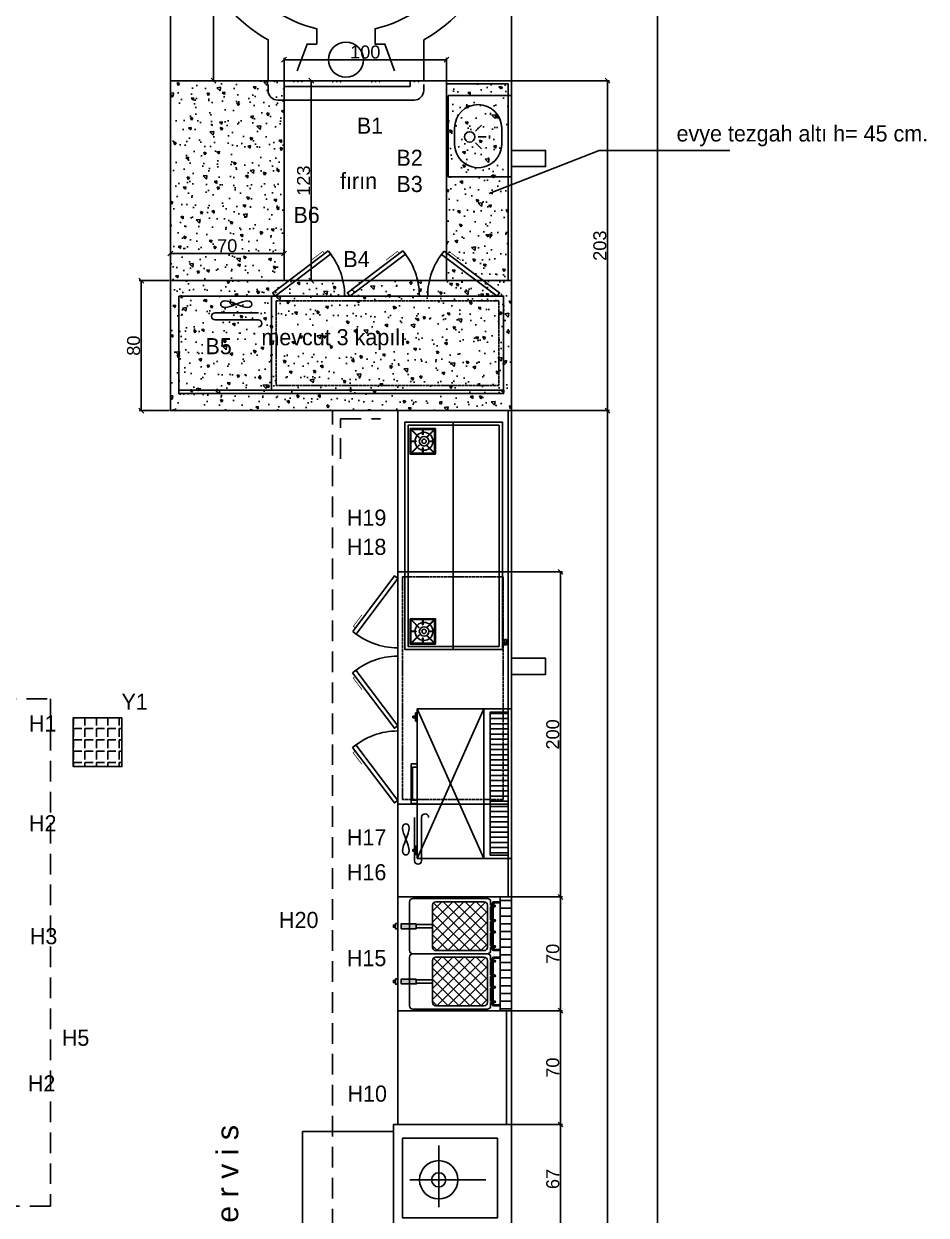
# Model space of a CAD drawing. Header units: millimetres. Extents: x -1066 to 22000, y -1118 to 1876.
# Drawn here: x 1348 to 1903, y 52 to 785 of the extents above; entities that cross this region are included whole.
import ezdxf

# ---------------------------------------------------------------- set-up
doc = ezdxf.new("R2010")
doc.units = ezdxf.units.MM
doc.linetypes.add('DASHED', pattern=[0.75, 0.5, -0.25])
doc.linetypes.add('HIDDENX2', pattern=[19.05, 12.7, -6.35])
for name, color, linetype in [('002 Çizgi', 7, 'Continuous'), ('A EKİPMAN', 142, 'Continuous'), ('DUVAR', 1, 'Continuous'), ('MUTFAKEKİPMAN', 1, 'Continuous'), ('S2000-002 Çizgi', 7, 'Continuous')]:
    doc.layers.add(name, color=color, linetype=linetype)
doc.styles.get("Standard").update_dxf_attribs({"font": 'arial.ttf'})
doc.styles.add('TAKSİM', font='GOTHIC.TTF', dxfattribs={"height": 20})
doc.dimstyles.new('OLCU50', dxfattribs={"dimtxt": 8, "dimasz": 3, "dimexe": 1.25, "dimexo": 0.625, "dimtad": 1, "dimdec": 0, "dimtxsty": 'Standard', "dimblk": 'OBLIQUE', "dimcen": 2.5, "dimclrd": 256, "dimclre": 251, "dimclrt": 25, "dimadec": 0, "dimazin": 0, "dimtfac": 1, "dimtdec": 0, "dimtmove": 0, "dimatfit": 3, "dimldrblk": 'OBLIQUE', "dimfxl": 1, "dimarcsym": 0})

# ---------------------------------------------------------------- blocks, each defined once
blk = doc.blocks.new('A$C51C917CD')
at = {"layer": '002 Çizgi', "color": 7}
blk.add_line((0, 2), (200, 2), dxfattribs=at)
for points in [[(91.96, 87.82), (57.85, 62.05), (59.4, 60), (93.51, 85.77)], [(137.94, 87.82), (103.83, 62.05), (105.38, 60), (139.49, 85.77)], [(163.31, 87.67), (197.54, 62.05), (196, 60), (161.77, 85.61)], [(0, 60), (0, 0), (200, 0), (200, 60)], [(28.44, 56.97), (29.9, 56.8), (31.6, 56.35), (33.46, 55.71), (35.41, 54.97), (37.36, 54.24), (39.22, 53.6), (40.93, 53.14), (42.38, 52.97), (43.53, 53.14), (44.34, 53.6), (44.83, 54.24), (45, 54.97), (44.83, 55.71), (44.34, 56.35), (43.53, 56.8), (42.38, 56.97), (40.93, 56.8), (39.22, 56.35), (37.36, 55.71), (35.41, 54.97), (33.46, 54.24), (31.6, 53.6), (29.9, 53.14), (28.44, 52.97), (27.3, 53.14), (26.48, 53.6), (25.99, 54.24), (25.83, 54.97), (25.99, 55.71), (26.48, 56.35), (27.3, 56.8)]]:
    blk.add_lwpolyline(points, close=True, dxfattribs=at)
at = {"layer": '002 Çizgi', "color": 7, "const_width": 0.427}
for points in [[(89.72, 86.12), (88.72, 87.44), (83.09, 83.18), (81.64, 82.09)], [(135.7, 86.12), (134.7, 87.44), (129.07, 83.18), (127.62, 82.09)], [(165.56, 85.98), (166.55, 87.3), (172.21, 83.07), (173.65, 81.99)]]:
    blk.add_lwpolyline(points, dxfattribs=at)
at = {"layer": '002 Çizgi', "color": 7}
blk.add_lwpolyline([(57, 2), (57, 60)], dxfattribs=at)
at = {"layer": '002 Çizgi', "color": 7, "linetype": 'DASHED'}
blk.add_lwpolyline([(60, 5), (197, 5), (197, 57), (60, 57)], close=True, dxfattribs=at)
at = {"layer": '002 Çizgi', "color": 7}
for points in [[(49, 49.66), (22.33, 49.66, 1), (22.33, 45.32)], [(22.33, 45.32), (49, 45.32, -1), (49, 40.97)]]:
    blk.add_lwpolyline(points, format="xyb", dxfattribs=at)
for centre, start, end in [((59.4, 60), 0, 40.50921), ((105.38, 60), 0, 40.50921), ((196, 60), 139.75503, 180)]:
    blk.add_arc(centre, 42.75, start, end, dxfattribs=at)
blk = doc.blocks.new('A$C1C590823')
at = {"layer": 'DUVAR'}
for p, q in [((0, 39), (50, 39)), ((0, 37), (50, 37)), ((20.08, 33), (29.92, 33)), ((25.53, 18.48), (25.53, 23.48)), ((21.86, 16.96), (18.33, 20.5)), ((29.2, 16.96), (32.74, 20.5)), ((20.08, 4), (29.92, 4)), ((0, 0), (50, 0))]:
    blk.add_line(p, q, dxfattribs=at)
blk.add_lwpolyline([(0, 0), (50, 0), (50, 39), (0, 39)], close=True, dxfattribs=at)
blk.add_circle((25.53, 13.29), 3.19, dxfattribs=at)
for centre, start, end in [((20.08, 18.5), 90, 270), ((29.92, 18.5), 270, 90)]:
    blk.add_arc(centre, 14.5, start, end, dxfattribs=at)
blk = doc.blocks.new('A$C604B7618')
at = {"layer": 'A EKİPMAN'}
blk.add_lwpolyline([(0, 30.6), (30.6, 30.6), (30.6, 0), (0, 0), (0, 30.6)], dxfattribs=at)
blk.add_lwpolyline([(15.5, 29.5), (15.5, 23.4, -0.414214), (15.3, 23.2), (15.2, 23.2, -0.414214), (15, 23.4), (15, 29.5), (2.7, 29.5, 0.668179), (2.3, 28.6), (10.8, 20.1, -0.810443), (10.4, 19.8), (1.6, 28.6, 0.668179), (1, 28.4), (1, 15.5), (7.1, 15.5, -0.414214), (7.3, 15.3), (7.3, 15.2, -0.414214), (7.1, 15), (1, 15), (1, 2.7, 0.668179), (1.9, 2.3), (10.4, 10.8, -0.810443), (10.8, 10.4), (2, 1.6, 0.668179), (2.2, 1), (15, 1), (15, 7.1, -0.414214), (15.2, 7.3), (15.3, 7.3, -0.414214), (15.5, 7.1), (15.5, 1), (27.9, 1, 0.668179), (28.3, 1.9), (19.8, 10.4, -0.810443), (20.2, 10.8), (29, 2, 0.668179), (29.5, 2.2), (29.5, 15), (23.4, 15, -0.414214), (23.2, 15.2), (23.2, 15.3, -0.414214), (23.4, 15.5), (29.5, 15.5), (29.5, 28.4, 0.668179), (29, 28.6), (20.2, 19.8, -0.810443), (19.8, 20.1), (28.3, 28.6, 0.668179), (27.9, 29.5)], format="xyb", close=True, dxfattribs=at)
for radius in [10.8, 5.66, 2.6]:
    blk.add_circle((15.3, 13.8), radius, dxfattribs=at)
blk = doc.blocks.new('A$C395C44EF')
at = {"layer": 'S2000-002 Çizgi', "xscale": -1, "rotation": 180}
blk.add_blockref('A$C604B7618', (0, 30.6), dxfattribs=at)
blk = doc.blocks.new('A$C288C6160')
at = {"layer": 'DUVAR'}
blk.add_line((29.63, 0), (29.63, 140), dxfattribs=at)
blk.add_lwpolyline([(60, 0), (60, 140), (0, 140), (0, 0), (60, 0)], dxfattribs=at)
for points in [[(58, 2), (58, 138), (2, 138), (2, 2)], [(60, 2.91), (62.46, 2.91), (62.46, 4.22), (60, 4.22)], [(62.46, 2.91), (61.42, 2.91), (61.42, 6.13), (62.46, 6.13)]]:
    blk.add_lwpolyline(points, close=True, dxfattribs=at)
at = {"layer": 'DUVAR', "xscale": 0.5120000000000001, "yscale": 0.5120000000000001, "zscale": 0.5120000000000001, "rotation": 270}
for p in [(3.17, 135.98), (3.17, 19.01)]:
    blk.add_blockref('A$C395C44EF', p, dxfattribs=at)
blk = doc.blocks.new('A$C0D9B62C4')
at = {"layer": 'DUVAR'}
h = blk.add_hatch(dxfattribs=at)
h.set_pattern_fill('ANSI31', color=256, angle=-45, style=0)
h.set_pattern_definition([(360, (-8355.0508, 2869.067), (1e-15, 3.175), [])])
h.paths.add_polyline_path([(48.81, 2), (59.81, 2), (59.81, 90), (48.81, 90)])
for p, q in [((44.81, 92), (3.81, 0)), ((44.81, 0), (3.81, 92))]:
    blk.add_line(p, q, dxfattribs=at)
for points in [[(2.81, 84.53), (2.81, 89.53), (3.81, 89.53), (3.81, 84.53)], [(61.81, 92), (61.81, 0), (3.81, 0), (3.81, 92)], [(44.81, 92), (44.81, 0), (3.81, 0), (3.81, 92)], [(59.81, 90), (59.81, 2), (48.81, 2), (48.81, 90)], [(1.14, 86.53), (1.14, 87.53), (2.81, 87.53), (2.81, 86.53)], [(0, 58.25), (0, 33.75), (3.81, 33.75), (3.81, 58.25)], [(1, 56.25), (1, 35.75), (3.81, 35.75), (3.81, 56.25)], [(2.81, 7.47), (2.81, 2.47), (3.81, 2.47), (3.81, 7.47)], [(1.14, 5.47), (1.14, 4.47), (2.81, 4.47), (2.81, 5.47)]]:
    blk.add_lwpolyline(points, close=True, dxfattribs=at)
for points in [[(2.81, 87.03), (1.14, 87.03)], [(2.81, 4.97), (1.14, 4.97)]]:
    blk.add_lwpolyline(points, dxfattribs=at)
blk = doc.blocks.new('_Oblique')
at = {"color": 0, "linetype": 'ByBlock', "lineweight": -2}
blk.add_line((-0.5, -0.5), (0.5, 0.5), dxfattribs=at)
blk = doc.blocks.new('*D45')
at = {"layer": 'Defpoints', "color": 0, "transparency": 16777216}
for p in [(1607.88, 763.01), (1507.88, 750.12), (1607.88, 750.12)]:
    blk.add_point(p, dxfattribs=at)
at = {"layer": 'DUVAR', "color": 251, "lineweight": -2, "transparency": 16777216}
for p, q in [((1507.88, 750.75), (1507.88, 764.26)), ((1607.88, 750.75), (1607.88, 764.26))]:
    blk.add_line(p, q, dxfattribs=at)
at = {"layer": 'DUVAR', "lineweight": -2, "transparency": 16777216}
blk.add_line((1507.88, 763.01), (1607.88, 763.01), dxfattribs=at)
at = {"layer": 'DUVAR', "lineweight": -2, "transparency": 16777216, "xscale": 3, "yscale": 3, "zscale": 3, "rotation": 180}
blk.add_blockref('_Oblique', (1507.88, 763.01), dxfattribs=at)
at = {"layer": 'DUVAR', "lineweight": -2, "transparency": 16777216, "xscale": 3, "yscale": 3, "zscale": 3}
blk.add_blockref('_Oblique', (1607.88, 763.01), dxfattribs=at)
at = {"layer": 'DUVAR', "color": 25, "transparency": 16777216, "insert": (1557.88, 767.72), "char_height": 8, "attachment_point": 5}
blk.add_mtext('100', dxfattribs=at)
blk = doc.blocks.new('A$C123E7B38')
at = {"layer": '002 Çizgi', "color": 7}
blk.add_line((110.75, 0), (110.75, 200), dxfattribs=at)
for points in [[(42.75, 0), (112.75, 0), (112.75, 200), (42.75, 200)], [(15.08, 163.31), (40.7, 197.54), (42.75, 196), (17.14, 161.77)], [(14.93, 137.94), (40.7, 103.83), (42.75, 105.38), (16.98, 139.49)], [(14.93, 91.96), (40.7, 57.85), (42.75, 59.4), (16.98, 93.51)], [(45.78, 28.44), (45.95, 29.9), (46.4, 31.6), (47.04, 33.46), (47.78, 35.41), (48.51, 37.36), (49.15, 39.22), (49.61, 40.93), (49.78, 42.38), (49.61, 43.53), (49.15, 44.34), (48.51, 44.83), (47.78, 45), (47.04, 44.83), (46.4, 44.34), (45.95, 43.53), (45.78, 42.38), (45.95, 40.93), (46.4, 39.22), (47.04, 37.36), (47.78, 35.41), (48.51, 33.46), (49.15, 31.6), (49.61, 29.9), (49.78, 28.44), (49.61, 27.3), (49.15, 26.48), (48.51, 25.99), (47.78, 25.83), (47.04, 25.99), (46.4, 26.48), (45.95, 27.3)]]:
    blk.add_lwpolyline(points, close=True, dxfattribs=at)
at = {"layer": '002 Çizgi', "color": 7, "linetype": 'DASHED'}
blk.add_lwpolyline([(107.75, 60), (107.75, 197), (45.75, 197), (45.75, 60)], close=True, dxfattribs=at)
at = {"layer": '002 Çizgi', "color": 7, "const_width": 0.427}
for points in [[(16.77, 165.56), (15.45, 166.55), (19.68, 172.21), (20.76, 173.65)], [(16.63, 135.7), (15.31, 134.7), (19.57, 129.07), (20.66, 127.62)], [(16.63, 89.72), (15.31, 88.72), (19.57, 83.09), (20.66, 81.64)]]:
    blk.add_lwpolyline(points, dxfattribs=at)
at = {"layer": '002 Çizgi', "color": 7}
blk.add_lwpolyline([(110.75, 57), (42.75, 57)], dxfattribs=at)
for points in [[(53.09, 49), (53.09, 22.33, 1), (57.43, 22.33)], [(57.43, 22.33), (57.43, 49, -1), (61.78, 49)]]:
    blk.add_lwpolyline(points, format="xyb", dxfattribs=at)
for centre, start, end in [((42.75, 196), 229.75503, 270), ((42.75, 105.38), 90, 130.50921), ((42.75, 59.4), 90, 130.50921)]:
    blk.add_arc(centre, 42.75, start, end, dxfattribs=at)
blk = doc.blocks.new('A$C7A811EA1')
at = {"layer": 'DUVAR'}
for p, q in [((83.86, 54.14), (83.86, 16.15)), ((65.99, 33), (112.86, 33))]:
    blk.add_line(p, q, dxfattribs=at)
for points in [[(55.96, 67), (128.61, 67), (128.61, 0), (55.96, 0)], [(0, 62.7), (55.96, 62.7), (55.96, 5.02), (0, 5.02)], [(61.64, 58.52), (120, 58.52), (120, 9.51), (61.64, 9.51)]]:
    blk.add_lwpolyline(points, close=True, dxfattribs=at)
for radius in [11.8, 4.38]:
    blk.add_circle((83.86, 33), radius, dxfattribs=at)
blk = doc.blocks.new('*D53')
at = {"layer": 'Defpoints', "color": 0, "transparency": 16777216}
for p in [(1647.88, 107.92), (1678.08, 107.92), (1647.88, 40.92)]:
    blk.add_point(p, dxfattribs=at)
at = {"layer": 'DUVAR', "color": 251, "lineweight": -2, "transparency": 16777216}
for p, q in [((1648.5, 107.92), (1679.33, 107.92)), ((1648.5, 40.92), (1679.33, 40.92))]:
    blk.add_line(p, q, dxfattribs=at)
at = {"layer": 'DUVAR', "lineweight": -2, "transparency": 16777216}
blk.add_line((1678.08, 40.92), (1678.08, 107.92), dxfattribs=at)
at = {"layer": 'DUVAR', "lineweight": -2, "transparency": 16777216, "xscale": 3, "yscale": 3, "zscale": 3}
for p, rotation in [((1678.08, 107.92), 90), ((1678.08, 40.92), 270)]:
    blk.add_blockref('_Oblique', p, dxfattribs=dict(at, rotation=rotation))
at = {"layer": 'DUVAR', "color": 25, "transparency": 16777216, "insert": (1673.37, 74.42), "char_height": 8, "attachment_point": 5, "rotation": 90}
blk.add_mtext('67', dxfattribs=at)
blk = doc.blocks.new('A$C34AD3308')
at = {"layer": 'DUVAR'}
h = blk.add_hatch(dxfattribs=at)
h.set_pattern_fill('ANSI37', color=256, scale=1.5, angle=-90, style=0)
h.set_pattern_definition([(315, (-4981.5224, 3599.4763), (3.367596, 3.367596), []), (45, (-4981.5224, 3599.4763), (-3.367596, 3.367596), [])])
h.paths.add_polyline_path([(55.84, 37, 0.414214), (57.84, 39), (57.84, 65, 0.414214), (55.84, 67), (26.01, 67, 0.414214), (24.01, 65), (24.01, 39, 0.414214), (26.01, 37)])
h = blk.add_hatch(color=256, dxfattribs=at)
h.paths.add_polyline_path([(61.8, 37), (62.44, 37), (65.62, 37), (65.62, 37.64), (62.44, 37.64, -0.414214), (61.44, 38.64), (61.44, 39), (60.8, 39), (60.8, 38, 0.414214)])
h.paths.add_polyline_path([(61.44, 40), (61.44, 48), (60.8, 48), (60.8, 40)])
h.paths.add_polyline_path([(61.44, 49), (61.44, 55), (60.8, 55), (60.8, 49)])
h.paths.add_polyline_path([(61.44, 56), (61.44, 64), (60.8, 64), (60.8, 56)])
h.paths.add_polyline_path([(62.44, 66.36), (65.62, 66.36), (65.62, 67), (61.8, 67, 0.414214), (60.8, 66), (60.8, 65.36), (60.8, 65), (61.44, 65), (61.44, 65.36, -0.414214)])
h = blk.add_hatch(dxfattribs=at)
h.set_pattern_fill('ANSI31', color=256, scale=1.5, angle=-45, style=0)
h.set_pattern_definition([(360, (-4993.7387, 3536.603), (2e-15, 4.7625), [])])
h.paths.add_polyline_path([(72.62, 70), (65.62, 70), (65.62, 0), (72.62, 0)])
for points in [[(14.01, 53.51), (14.01, 50.49), (4.84, 50.49), (4.84, 53.51)], [(14.01, 19.51), (14.01, 16.49), (4.84, 16.49), (4.84, 19.51)]]:
    blk.add_hatch(color=256, dxfattribs=at).paths.add_polyline_path(points)
h = blk.add_hatch(dxfattribs=at)
h.set_pattern_fill('ANSI37', color=256, scale=1.5, angle=-90, style=0)
h.set_pattern_definition([(315, (-4981.5224, 3565.4763), (3.367596, 3.367596), []), (45, (-4981.5224, 3565.4763), (-3.367596, 3.367596), [])])
h.paths.add_polyline_path([(55.84, 3, 0.414214), (57.84, 5), (57.84, 31, 0.414214), (55.84, 33), (26.01, 33, 0.414214), (24.01, 31), (24.01, 5, 0.414214), (26.01, 3)])
h = blk.add_hatch(color=256, dxfattribs=at)
h.paths.add_polyline_path([(61.8, 3), (62.44, 3), (65.62, 3), (65.62, 3.64), (62.44, 3.64, -0.414214), (61.44, 4.64), (61.44, 5), (60.8, 5), (60.8, 4, 0.414214)])
h.paths.add_polyline_path([(61.44, 6), (61.44, 14), (60.8, 14), (60.8, 6)])
h.paths.add_polyline_path([(61.44, 15), (61.44, 21), (60.8, 21), (60.8, 15)])
h.paths.add_polyline_path([(61.44, 22), (61.44, 30), (60.8, 30), (60.8, 22)])
h.paths.add_polyline_path([(62.44, 32.36), (65.62, 32.36), (65.62, 33), (61.8, 33, 0.414214), (60.8, 32), (60.8, 31.36), (60.8, 31), (61.44, 31), (61.44, 31.36, -0.414214)])
for p, q in [((60.8, 65.36), (60.8, 66)), ((61.8, 67), (65.62, 67)), ((65.62, 66.36), (62.44, 66.36)), ((65.62, 67), (65.62, 66.36)), ((59.84, 65), (62.32, 65)), ((59.84, 64), (62.32, 64)), ((60.8, 65), (60.8, 65.36)), ((60.8, 56), (60.8, 64)), ((61.44, 65.36), (61.44, 65)), ((61.44, 64), (61.44, 56)), ((59.84, 56), (62.32, 56)), ((59.84, 55), (62.32, 55)), ((60.8, 49), (60.8, 55)), ((61.44, 55), (61.44, 49)), ((59.84, 49), (62.32, 49)), ((59.84, 48), (62.32, 48)), ((60.8, 40), (60.8, 48)), ((61.44, 48), (61.44, 40)), ((59.84, 40), (62.32, 40)), ((59.84, 39), (62.32, 39)), ((60.8, 38), (60.8, 39)), ((61.44, 39), (61.44, 38.64)), ((62.44, 37), (61.8, 37)), ((65.62, 37.64), (62.44, 37.64)), ((62.44, 37), (65.62, 37)), ((65.62, 37), (65.62, 37.64)), ((59.84, 31), (62.32, 31)), ((59.84, 30), (62.32, 30)), ((60.8, 31.36), (60.8, 32)), ((60.8, 31), (60.8, 31.36)), ((60.8, 22), (60.8, 30)), ((61.44, 31.36), (61.44, 31)), ((61.44, 30), (61.44, 22)), ((61.8, 33), (65.62, 33)), ((65.62, 32.36), (62.44, 32.36)), ((65.62, 33), (65.62, 32.36)), ((59.84, 22), (62.32, 22)), ((59.84, 21), (62.32, 21)), ((59.84, 15), (62.32, 15)), ((60.8, 15), (60.8, 21)), ((61.44, 21), (61.44, 15)), ((59.84, 14), (62.32, 14)), ((60.8, 6), (60.8, 14)), ((61.44, 14), (61.44, 6)), ((59.84, 6), (62.32, 6)), ((59.84, 5), (62.32, 5)), ((60.8, 4), (60.8, 5)), ((61.44, 5), (61.44, 4.64)), ((62.44, 3), (61.8, 3)), ((65.62, 3.64), (62.44, 3.64)), ((62.44, 3), (65.62, 3)), ((65.62, 3), (65.62, 3.64))]:
    blk.add_line(p, q, dxfattribs=at)
for points in [[(2.62, 70), (2.62, 0), (72.62, 0), (72.62, 70)], [(72.62, 70), (72.62, 0), (65.62, 0), (65.62, 70)], [(1.31, 52.66), (1.31, 51.34), (0, 51.34), (0, 52.66)], [(2.62, 53.64), (2.62, 50.36), (1.31, 50.36), (1.31, 53.64)], [(14.01, 53.51), (14.01, 50.49), (4.84, 50.49), (4.84, 53.51)], [(24.01, 53), (14.01, 53), (14.01, 51), (24.01, 51)], [(1.31, 18.66), (1.31, 17.34), (0, 17.34), (0, 18.66)], [(2.62, 19.64), (2.62, 16.36), (1.31, 16.36), (1.31, 19.64)], [(14.01, 19.51), (14.01, 16.49), (4.84, 16.49), (4.84, 19.51)], [(24.01, 19), (14.01, 19), (14.01, 17), (24.01, 17)]]:
    blk.add_lwpolyline(points, close=True, dxfattribs=at)
for points in [[(9.84, 43), (9.84, 67, -0.414214), (11.84, 69), (57.84, 69, -0.414214), (59.84, 67), (59.84, 65)], [(59.84, 39), (59.84, 37, -0.414214), (57.84, 35), (11.84, 35, -0.414214), (9.84, 37), (9.84, 43)], [(9.84, 9), (9.84, 33, -0.414214), (11.84, 35), (57.84, 35, -0.414214), (59.84, 33), (59.84, 31)], [(59.84, 5), (59.84, 3, -0.414214), (57.84, 1), (11.84, 1, -0.414214), (9.84, 3), (9.84, 9)]]:
    blk.add_lwpolyline(points, format="xyb", dxfattribs=at)
for points in [[(57.84, 65), (57.84, 39, -0.414214), (55.84, 37), (26.01, 37, -0.414214), (24.01, 39), (24.01, 65, -0.414214), (26.01, 67), (55.84, 67, -0.414214)], [(57.84, 31), (57.84, 5, -0.414214), (55.84, 3), (26.01, 3, -0.414214), (24.01, 5), (24.01, 31, -0.414214), (26.01, 33), (55.84, 33, -0.414214)]]:
    blk.add_lwpolyline(points, format="xyb", close=True, dxfattribs=at)
for points in [[(59.84, 64), (59.84, 56)], [(59.84, 55), (59.84, 49)], [(59.84, 48), (59.84, 40)], [(59.84, 30), (59.84, 22)], [(59.84, 21), (59.84, 15)], [(59.84, 14), (59.84, 6)]]:
    blk.add_lwpolyline(points, dxfattribs=at)
for centre, radius, start, end in [((61.8, 66), 1, 90, 180), ((62.44, 65.36), 1, 90, 180), ((62.32, 64.5), 0.5, 270, 90), ((62.32, 55.5), 0.5, 270, 90), ((62.32, 48.5), 0.5, 270, 90), ((61.8, 38), 1, 180, 270), ((62.44, 38.64), 1, 180, 270), ((62.32, 39.5), 0.5, 270, 90), ((61.8, 32), 1, 90, 180), ((62.44, 31.36), 1, 90, 180), ((62.32, 30.5), 0.5, 270, 90), ((62.32, 21.5), 0.5, 270, 90), ((62.32, 14.5), 0.5, 270, 90), ((61.8, 4), 1, 180, 270), ((62.44, 4.64), 1, 180, 270), ((62.32, 5.5), 0.5, 270, 90)]:
    blk.add_arc(centre, radius, start, end, dxfattribs=at)
blk = doc.blocks.new('*D55')
at = {"layer": 'Defpoints', "color": 0, "transparency": 16777216}
for p in [(1647.88, 177.92), (1678.08, 177.92), (1647.88, 107.92)]:
    blk.add_point(p, dxfattribs=at)
at = {"layer": 'DUVAR', "color": 251, "lineweight": -2, "transparency": 16777216}
for p, q in [((1648.5, 177.92), (1679.33, 177.92)), ((1648.5, 107.92), (1679.33, 107.92))]:
    blk.add_line(p, q, dxfattribs=at)
at = {"layer": 'DUVAR', "lineweight": -2, "transparency": 16777216}
blk.add_line((1678.08, 107.92), (1678.08, 177.92), dxfattribs=at)
at = {"layer": 'DUVAR', "lineweight": -2, "transparency": 16777216, "xscale": 3, "yscale": 3, "zscale": 3}
for p, rotation in [((1678.08, 177.92), 90), ((1678.08, 107.92), 270)]:
    blk.add_blockref('_Oblique', p, dxfattribs=dict(at, rotation=rotation))
at = {"layer": 'DUVAR', "color": 25, "transparency": 16777216, "insert": (1673.37, 142.92), "char_height": 8, "attachment_point": 5, "rotation": 90}
blk.add_mtext('70', dxfattribs=at)
blk = doc.blocks.new('*D56')
at = {"layer": 'Defpoints', "color": 0, "transparency": 16777216}
for p in [(1647.88, 247.92), (1678.08, 247.92), (1647.88, 177.92)]:
    blk.add_point(p, dxfattribs=at)
at = {"layer": 'DUVAR', "color": 251, "lineweight": -2, "transparency": 16777216}
for p, q in [((1648.5, 247.92), (1679.33, 247.92)), ((1648.5, 177.92), (1679.33, 177.92))]:
    blk.add_line(p, q, dxfattribs=at)
at = {"layer": 'DUVAR', "lineweight": -2, "transparency": 16777216}
blk.add_line((1678.08, 177.92), (1678.08, 247.92), dxfattribs=at)
at = {"layer": 'DUVAR', "lineweight": -2, "transparency": 16777216, "xscale": 3, "yscale": 3, "zscale": 3}
for p, rotation in [((1678.08, 247.92), 90), ((1678.08, 177.92), 270)]:
    blk.add_blockref('_Oblique', p, dxfattribs=dict(at, rotation=rotation))
at = {"layer": 'DUVAR', "color": 25, "transparency": 16777216, "insert": (1673.37, 212.92), "char_height": 8, "attachment_point": 5, "rotation": 90}
blk.add_mtext('70', dxfattribs=at)
blk = doc.blocks.new('*D57')
at = {"layer": 'Defpoints', "color": 0, "transparency": 16777216}
for p in [(1647.88, 447.92), (1678.08, 447.92), (1647.88, 247.92)]:
    blk.add_point(p, dxfattribs=at)
at = {"layer": 'DUVAR', "color": 251, "lineweight": -2, "transparency": 16777216}
for p, q in [((1648.5, 447.92), (1679.33, 447.92)), ((1648.5, 247.92), (1679.33, 247.92))]:
    blk.add_line(p, q, dxfattribs=at)
at = {"layer": 'DUVAR', "lineweight": -2, "transparency": 16777216}
blk.add_line((1678.08, 247.92), (1678.08, 447.92), dxfattribs=at)
at = {"layer": 'DUVAR', "lineweight": -2, "transparency": 16777216, "xscale": 3, "yscale": 3, "zscale": 3}
for p, rotation in [((1678.08, 447.92), 90), ((1678.08, 247.92), 270)]:
    blk.add_blockref('_Oblique', p, dxfattribs=dict(at, rotation=rotation))
at = {"layer": 'DUVAR', "color": 25, "transparency": 16777216, "insert": (1673.37, 347.92), "char_height": 8, "attachment_point": 5, "rotation": 90}
blk.add_mtext('200', dxfattribs=at)
blk = doc.blocks.new('*D59')
at = {"layer": 'Defpoints', "color": 0, "transparency": 16777216}
for p in [(1647.88, 547.12), (1707.06, 547.12), (1647.88, -432.88)]:
    blk.add_point(p, dxfattribs=at)
at = {"layer": 'DUVAR', "color": 251, "lineweight": -2, "transparency": 16777216}
for p, q in [((1648.5, 547.12), (1708.31, 547.12)), ((1648.5, -432.88), (1708.31, -432.88))]:
    blk.add_line(p, q, dxfattribs=at)
at = {"layer": 'DUVAR', "lineweight": -2, "transparency": 16777216}
blk.add_line((1707.06, -432.88), (1707.06, 547.12), dxfattribs=at)
at = {"layer": 'DUVAR', "lineweight": -2, "transparency": 16777216, "xscale": 3, "yscale": 3, "zscale": 3}
for p, rotation in [((1707.06, 547.12), 90), ((1707.06, -432.88), 270)]:
    blk.add_blockref('_Oblique', p, dxfattribs=dict(at, rotation=rotation))
at = {"layer": 'DUVAR', "color": 25, "transparency": 16777216, "insert": (1702.36, -8.88), "char_height": 8, "attachment_point": 5, "rotation": 90}
blk.add_mtext('980', dxfattribs=at)
blk = doc.blocks.new('*D60')
at = {"layer": 'Defpoints', "color": 0, "transparency": 16777216}
for p in [(1507.88, 750.12), (1524.65, 750.12), (1507.88, 627.12)]:
    blk.add_point(p, dxfattribs=at)
at = {"layer": 'DUVAR', "color": 251, "lineweight": -2, "transparency": 16777216}
for p, q in [((1508.5, 750.12), (1525.9, 750.12)), ((1508.5, 627.12), (1525.9, 627.12))]:
    blk.add_line(p, q, dxfattribs=at)
at = {"layer": 'DUVAR', "lineweight": -2, "transparency": 16777216}
blk.add_line((1524.65, 627.12), (1524.65, 750.12), dxfattribs=at)
at = {"layer": 'DUVAR', "lineweight": -2, "transparency": 16777216, "xscale": 3, "yscale": 3, "zscale": 3}
for p, rotation in [((1524.65, 750.12), 90), ((1524.65, 627.12), 270)]:
    blk.add_blockref('_Oblique', p, dxfattribs=dict(at, rotation=rotation))
at = {"layer": 'DUVAR', "color": 25, "transparency": 16777216, "insert": (1519.93, 688.62), "char_height": 8, "attachment_point": 5, "rotation": 90}
blk.add_mtext('123', dxfattribs=at)
blk = doc.blocks.new('*D61')
at = {"layer": 'Defpoints', "color": 0, "transparency": 16777216}
for p in [(1507.88, 643.81), (1437.88, 627.12), (1507.88, 627.12)]:
    blk.add_point(p, dxfattribs=at)
at = {"layer": 'DUVAR', "color": 251, "lineweight": -2, "transparency": 16777216}
for p, q in [((1437.88, 627.75), (1437.88, 645.06)), ((1507.88, 627.75), (1507.88, 645.06))]:
    blk.add_line(p, q, dxfattribs=at)
at = {"layer": 'DUVAR', "lineweight": -2, "transparency": 16777216}
blk.add_line((1437.88, 643.81), (1507.88, 643.81), dxfattribs=at)
at = {"layer": 'DUVAR', "lineweight": -2, "transparency": 16777216, "xscale": 3, "yscale": 3, "zscale": 3, "rotation": 180}
blk.add_blockref('_Oblique', (1437.88, 643.81), dxfattribs=at)
at = {"layer": 'DUVAR', "lineweight": -2, "transparency": 16777216, "xscale": 3, "yscale": 3, "zscale": 3}
blk.add_blockref('_Oblique', (1507.88, 643.81), dxfattribs=at)
at = {"layer": 'DUVAR', "color": 25, "transparency": 16777216, "insert": (1472.88, 648.52), "char_height": 8, "attachment_point": 5}
blk.add_mtext('70', dxfattribs=at)
blk = doc.blocks.new('*D62')
at = {"layer": 'Defpoints', "color": 0, "transparency": 16777216}
for p in [(1437.88, 627.12), (1419.96, 547.12), (1437.88, 547.12)]:
    blk.add_point(p, dxfattribs=at)
at = {"layer": 'DUVAR', "color": 251, "lineweight": -2, "transparency": 16777216}
for p, q in [((1437.25, 627.12), (1418.71, 627.12)), ((1437.25, 547.12), (1418.71, 547.12))]:
    blk.add_line(p, q, dxfattribs=at)
at = {"layer": 'DUVAR', "lineweight": -2, "transparency": 16777216}
blk.add_line((1419.96, 627.12), (1419.96, 547.12), dxfattribs=at)
at = {"layer": 'DUVAR', "lineweight": -2, "transparency": 16777216, "xscale": 3, "yscale": 3, "zscale": 3}
for p, rotation in [((1419.96, 627.12), 90), ((1419.96, 547.12), 270)]:
    blk.add_blockref('_Oblique', p, dxfattribs=dict(at, rotation=rotation))
at = {"layer": 'DUVAR', "color": 25, "transparency": 16777216, "insert": (1415.25, 587.12), "char_height": 8, "attachment_point": 5, "rotation": 90}
blk.add_mtext('80', dxfattribs=at)
blk = doc.blocks.new('*D63')
at = {"layer": 'Defpoints', "color": 0, "transparency": 16777216}
for p in [(1944.58, 764.47), (2154.58, 764.47), (2154.58, 715.39)]:
    blk.add_point(p, dxfattribs=at)
at = {"layer": 'DUVAR', "color": 251, "lineweight": -2, "transparency": 16777216}
for p, q in [((1944.58, 763.84), (1944.58, 714.14)), ((2154.58, 763.84), (2154.58, 714.14))]:
    blk.add_line(p, q, dxfattribs=at)
at = {"layer": 'DUVAR', "lineweight": -2, "transparency": 16777216}
blk.add_line((1944.58, 715.39), (2154.58, 715.39), dxfattribs=at)
at = {"layer": 'DUVAR', "lineweight": -2, "transparency": 16777216, "xscale": 3, "yscale": 3, "zscale": 3, "rotation": 180}
blk.add_blockref('_Oblique', (1944.58, 715.39), dxfattribs=at)
at = {"layer": 'DUVAR', "lineweight": -2, "transparency": 16777216, "xscale": 3, "yscale": 3, "zscale": 3}
blk.add_blockref('_Oblique', (2154.58, 715.39), dxfattribs=at)
at = {"layer": 'DUVAR', "color": 25, "transparency": 16777216, "insert": (2049.58, 720.1), "char_height": 8, "attachment_point": 5}
blk.add_mtext('210', dxfattribs=at)
blk = doc.blocks.new('*D64')
at = {"layer": 'Defpoints', "color": 0, "transparency": 16777216}
for p in [(1944.58, 764.47), (1944.58, 544.47), (1971.15, 544.47)]:
    blk.add_point(p, dxfattribs=at)
at = {"layer": 'DUVAR', "color": 251, "lineweight": -2, "transparency": 16777216}
for p, q in [((1945.21, 764.47), (1972.4, 764.47)), ((1945.21, 544.47), (1972.4, 544.47))]:
    blk.add_line(p, q, dxfattribs=at)
at = {"layer": 'DUVAR', "lineweight": -2, "transparency": 16777216}
blk.add_line((1971.15, 764.47), (1971.15, 544.47), dxfattribs=at)
at = {"layer": 'DUVAR', "lineweight": -2, "transparency": 16777216, "xscale": 3, "yscale": 3, "zscale": 3}
for p, rotation in [((1971.15, 764.47), 90), ((1971.15, 544.47), 270)]:
    blk.add_blockref('_Oblique', p, dxfattribs=dict(at, rotation=rotation))
at = {"layer": 'DUVAR', "color": 25, "transparency": 16777216, "insert": (1966.44, 654.47), "char_height": 8, "attachment_point": 5, "rotation": 90}
blk.add_mtext('220', dxfattribs=at)
blk = doc.blocks.new('*D71')
at = {"layer": 'Defpoints', "color": 0, "transparency": 16777216}
for p in [(1647.88, 750.12), (1707.06, 750.12), (1646.88, 547.12)]:
    blk.add_point(p, dxfattribs=at)
at = {"layer": 'DUVAR', "color": 251, "lineweight": -2, "transparency": 16777216}
for p, q in [((1648.5, 750.12), (1708.31, 750.12)), ((1647.5, 547.12), (1708.31, 547.12))]:
    blk.add_line(p, q, dxfattribs=at)
at = {"layer": 'DUVAR', "lineweight": -2, "transparency": 16777216}
blk.add_line((1707.06, 547.12), (1707.06, 750.12), dxfattribs=at)
at = {"layer": 'DUVAR', "lineweight": -2, "transparency": 16777216, "xscale": 3, "yscale": 3, "zscale": 3}
for p, rotation in [((1707.06, 750.12), 90), ((1707.06, 547.12), 270)]:
    blk.add_blockref('_Oblique', p, dxfattribs=dict(at, rotation=rotation))
at = {"layer": 'DUVAR', "color": 25, "transparency": 16777216, "insert": (1702.35, 648.62), "char_height": 8, "attachment_point": 5, "rotation": 90}
blk.add_mtext('203', dxfattribs=at)
blk = doc.blocks.new('A$C677022EF')
at = {"layer": 'DUVAR'}
for p, q in [((71.27, 8.38), (149.13, 8.38)), ((78.16, 11.98), (77.24, 11.06)), ((78.04, 11.86), (79.95, 11.86)), ((79.95, 11.98), (79.95, 11.06)), ((79.95, 11.98), (79.95, 11.06)), ((81.87, 11.86), (79.95, 11.86)), ((81.75, 11.98), (82.67, 11.06)), ((102.11, 11.98), (101.2, 11.06)), ((101.99, 11.86), (103.91, 11.86)), ((103.91, 11.98), (103.91, 11.06)), ((103.91, 11.98), (103.91, 11.06)), ((105.83, 11.86), (103.91, 11.86)), ((105.7, 11.98), (106.62, 11.06)), ((126.07, 11.98), (125.15, 11.06)), ((125.95, 11.86), (127.86, 11.86)), ((127.86, 11.98), (127.86, 11.06)), ((127.86, 11.98), (127.86, 11.06)), ((129.78, 11.86), (127.86, 11.86)), ((129.66, 11.98), (130.58, 11.06)), ((150.03, 11.98), (149.11, 11.06)), ((149.13, 8.38), (149.13, 11.98)), ((149.9, 11.86), (151.82, 11.86)), ((151.82, 11.98), (151.82, 11.06)), ((151.82, 11.98), (151.82, 11.06)), ((153.74, 11.86), (151.82, 11.86)), ((153.61, 11.98), (154.53, 11.06))]:
    blk.add_line(p, q, dxfattribs=at)
blk.add_lwpolyline([(211.5, 11.98), (1.5, 11.98), (1.5, 231.98), (211.5, 231.98)], close=True, dxfattribs=at)
blk.add_lwpolyline([(157.51, 37.15, 3.818729), (61.69, 37.15), (61.69, 11.98), (157.51, 11.98)], format="xyb", close=True, dxfattribs=at)
for points in [[(79.66, 17.97), (85.65, 34.46), (91.64, 34.46), (91.64, 43.94, -8.672066), (127.57, 43.94), (127.57, 34.46), (133.56, 34.46), (139.55, 17.97)], [(61.69, 9.58), (61.69, 5.99, 0.414214), (67.68, 0), (151.52, 0, 0.414214), (157.51, 5.99), (157.51, 9.58)]]:
    blk.add_lwpolyline(points, format="xyb", dxfattribs=at)
blk.add_circle((109.6, 24.88), 10.78, dxfattribs=at)
dim = blk.add_linear_dim(base=(211.5, 182.9), p1=(1.5, 231.98), p2=(211.5, 231.98), dimstyle='OLCU50', dxfattribs=at)
dim.commit()
dim.dimension.update_dxf_attribs({"geometry": '*D63', "text_midpoint": (106.5, 187.61), "insert": (-1943.08, -532.49)})
dim = blk.add_linear_dim(base=(28.07, 11.98), p1=(1.5, 231.98), p2=(1.5, 11.98), angle=90, dimstyle='OLCU50', dxfattribs=at)
dim.commit()
dim.dimension.update_dxf_attribs({"geometry": '*D64', "text_midpoint": (23.36, 121.98), "insert": (-1943.08, -532.49)})

msp = doc.modelspace()

# ---------------------------------------------------------------- hatches: boundary and pattern name
at = {"layer": 'DUVAR'}
h = msp.add_hatch(dxfattribs=at)
h.set_pattern_fill('ANGLE', color=256, angle=270)
h.set_pattern_definition([(270, (2502.92, -4021.07), (6.985, 1e-14), [5.08, -1.905]), (360, (2502.92, -4021.07), (-1e-14, 6.985), [5.08, -1.905])])
h.paths.add_polyline_path([(1408.08, 328.18), (1408.08, 358.18), (1378.08, 358.18), (1378.08, 328.18)])
at = {"layer": 'MUTFAKEKİPMAN'}
h = msp.add_hatch(dxfattribs=at)
h.set_pattern_fill('AR-CONC', color=256, scale=0.1, angle=450)
h.set_pattern_definition([(140, (0, 40), (1.59391, 18.21847), [1.905, -20.955]), (85, (0, 40), (-19.10568, -3.52434), [1.524, -16.76406]), (190.4514, (0.133, 41.518), (-17.51178, 14.69412), [1.619, -17.80902]), (136.1842, (-5.08, 40), (4.20423, 27.1079), [2.8575, -31.4325]), (186.6356, (-4.73, 42.26), (-24.7426, 23.7404), [2.4285, -26.71356]), (81.1842, (-5.08, 40), (-24.7426, 23.7404), [2.286, -25.14597]), (111, (-3.81, 42.54), (10.22652, 15.16144), [1.905, -20.955]), (56, (-3.81, 42.54), (-18.4188, 6.1802), [1.524, -16.764]), (161.4514, (-2.958, 43.803), (-8.19228, 21.34164), [1.619, -17.809]), (127.5, (0, 40), (-8.455504, 0.30886), [0, -16.5608, 0, -17.018, 0, -16.8275]), (97.5, (0, 40), (-10.018057, 6.681966), [0, -9.7028, 0, -16.1798, 0, -6.4135]), (57.5, (0, 34.336), (0.572874, 13.55906), [0, -6.35, 0, -19.812, 0, -26.289]), (47.5, (0, 31.796), (-2.54265, 14.81292), [0, -8.255, 0, -13.1572, 0, -18.669])])
h.paths.add_polyline_path([(1507.88, 750.12), (1437.88, 750.12), (1437.88, 627.12), (1507.88, 627.12)])
h.paths.add_polyline_path([(1647.88, 627.12), (1607.88, 627.12), (1437.88, 627.12), (1437.88, 547.12), (1647.88, 547.12)])
h = msp.add_hatch(dxfattribs=at)
h.set_pattern_fill('AR-CONC', color=256, scale=0.1, angle=450)
h.set_pattern_definition([(140, (0, 30), (1.59391, 18.21847), [1.905, -20.955]), (85, (0, 30), (-19.10568, -3.52434), [1.524, -16.76406]), (190.4514, (0.133, 31.518), (-17.51178, 14.69412), [1.619, -17.80902]), (136.1842, (-5.08, 30), (4.20423, 27.1079), [2.8575, -31.4325]), (186.6356, (-4.73, 32.26), (-24.7426, 23.7404), [2.4285, -26.71356]), (81.1842, (-5.08, 30), (-24.7426, 23.7404), [2.286, -25.14597]), (111, (-3.81, 32.54), (10.22652, 15.16144), [1.905, -20.955]), (56, (-3.81, 32.54), (-18.4188, 6.1802), [1.524, -16.764]), (161.4514, (-2.958, 33.803), (-8.19228, 21.34164), [1.619, -17.809]), (127.5, (0, 30), (-8.455504, 0.30886), [0, -16.5608, 0, -17.018, 0, -16.8275]), (97.5, (0, 30), (-10.018057, 6.681966), [0, -9.7028, 0, -16.1798, 0, -6.4135]), (57.5, (0, 24.336), (0.572874, 13.55906), [0, -6.35, 0, -19.812, 0, -26.289]), (47.5, (0, 21.796), (-2.54265, 14.81292), [0, -8.255, 0, -13.1572, 0, -18.669])])
h.paths.add_polyline_path([(1645.88, 748.12), (1607.88, 748.12), (1607.88, 628.18), (1622.65, 617.12), (1645.88, 617.12), (1645.88, 685.12)])

# ---------------------------------------------------------------- linework, layer by layer
msp.add_lwpolyline([(1247.54, 1236.5), (1647.86, 1236.5), (1647.86, 1203.26), (1680.86, 1203.26), (1680.86, 820.12), (1647.88, 820.12), (1647.88, -465.01), (1737.76, -465.01), (1737.76, 1260.29), (1737.76, 1260.29), (1247.54, 1260.29), (1247.54, 1210.78), (1202.22, 1210.78)])
at = {"layer": 'DUVAR'}
for p, q in [((1634.25, 680.75), (1701.93, 707.1)), ((1701.93, 707.1), (1782.35, 707.1))]:
    msp.add_line(p, q, dxfattribs=at)
for points in [[(1437.88, 627.12), (1507.88, 627.12), (1507.88, 750.12), (1437.88, 750.12)], [(1607.88, 750.12), (1607.88, 627.12), (1647.88, 627.12), (1647.88, 687.12), (1647.88, 687.12), (1647.88, 750.12)], [(1437.88, 627.12), (1647.88, 627.12), (1647.88, 547.12), (1437.88, 547.12)], [(1577.88, 447.92), (1647.88, 447.92), (1647.88, 547.12), (1577.88, 547.12)], [(1645.88, 447.92), (1647.88, 447.92), (1647.88, 547.12), (1645.88, 547.12)], [(1408.08, 358.18), (1408.08, 328.18), (1378.08, 328.18), (1378.08, 358.18)], [(1577.88, 107.92), (1647.88, 107.92), (1647.88, 177.92), (1577.88, 177.92)], [(1644.88, 177.92), (1647.88, 177.92), (1647.88, 107.92), (1644.88, 107.92)]]:
    msp.add_lwpolyline(points, close=True, dxfattribs=at)
msp.add_lwpolyline([(1645.88, 627.12), (1645.88, 685.12), (1645.88, 685.12), (1645.88, 748.12), (1607.88, 748.12)], dxfattribs=at)
at = {"layer": 'DUVAR', "color": 5}
for points in [[(1647.88, 697.26), (1668.91, 697.26), (1668.91, 707.26), (1647.88, 707.26)], [(1647.88, 384.8), (1668.91, 384.8), (1668.91, 394.8), (1647.88, 394.8)]]:
    msp.add_lwpolyline(points, close=True, dxfattribs=at)
at = {"layer": 'DUVAR', "linetype": 'HIDDENX2'}
for points in [[(1647.88, -432.88), (1537.72, -432.88), (1537.72, 547.12), (1647.88, 547.12)], [(1254.08, 369.8), (1364.08, 369.8), (1364.08, 57.68), (1254.08, 57.68)]]:
    msp.add_lwpolyline(points, close=True, dxfattribs=at)
msp.add_lwpolyline([(1542.72, 517.54), (1542.72, 542.12), (1567.3, 542.12)], dxfattribs=at)

# ---------------------------------------------------------------- block references
at = {"layer": 'DUVAR'}
for name, p in [('A$C677022EF', (1436.38, 738.14)), ('A$C51C917CD', (1443.07, 557.65)), ('A$C288C6160', (1582.29, 400.12)), ('A$C123E7B38', (1535.13, 247.92)), ('A$C0D9B62C4', (1586.06, 271.63)), ('A$C34AD3308', (1575.25, 177.92)), ('A$C7A811EA1', (1519.27, 40.92))]:
    msp.add_blockref(name, p, dxfattribs=at)
at = {"layer": 'DUVAR', "rotation": 270}
msp.add_blockref('A$C1C590823', (1608.88, 741.02), dxfattribs=at)

# ---------------------------------------------------------------- texts
at = {"style": 'TAKSİM'}
for s, p in [('B1', (1552.69, 717.49, 0)), ('evye tezgah altı h= 45 cm.', (1749.55, 712.71)), ('B2', (1577.08, 697.75, 0)), ('fırın', (1542.36, 683.57)), ('B3', (1577.08, 681.62, 0)), ('B6', (1513.66, 662.61, 0)), ('B4', (1544.39, 635.43, 0)), ('mevcut 3 kapılı', (1493.92, 587.36, 0)), ('B5', (1459.5, 581.83, 0)), ('H19', (1546.59, 476.34, 0)), ('H18', (1546.59, 458.4, 0)), ('Y1', (1407.81, 363.06, 0)), ('H1', (1350.85, 349.69, 0)), ('H2', (1350.85, 288.35, 0)), ('H17', (1546.59, 279.69, 0)), ('H16', (1546.59, 258.2, 0)), ('H20', (1504.8, 228.84, 0)), ('H3', (1351.36, 218.85, 0)), ('H15', (1546.59, 205.35, 0)), ('H5', (1371.07, 156.37, 0)), ('H2', (1350.14, 128.29, 0)), ('H10', (1546.96, 121.98, 0))]:
    msp.add_text(s, height=9.9, dxfattribs=at).set_placement(p)
at = {"layer": 'DUVAR'}
msp.add_text('d ö n e r   p i ş i r m e   s e r v i s ', height=13.365, rotation=90, dxfattribs=at).set_placement((1479.68, -157.91))

# ---------------------------------------------------------------- dimensions: what is measured, and where the dimension line sits
for base, p1, p2, picture, middle in [((1607.88, 763.01), (1507.88, 750.12), (1607.88, 750.12), '*D45', (1557.88, 767.72)), ((1507.88, 643.81), (1437.88, 627.12), (1507.88, 627.12), '*D61', (1472.88, 648.52))]:
    dim = msp.add_linear_dim(base=base, p1=p1, p2=p2, dimstyle='OLCU50', dxfattribs=at)
    dim.commit()
    dim.dimension.update_dxf_attribs({"geometry": picture, "text_midpoint": middle})
for base, p1, p2, picture, middle in [((1524.65, 750.12), (1507.88, 627.12), (1507.88, 750.12), '*D60', (1519.93, 688.62)), ((1707.06, 750.12), (1646.88, 547.12), (1647.88, 750.12), '*D71', (1702.35, 648.62)), ((1419.96, 547.12), (1437.88, 627.12), (1437.88, 547.12), '*D62', (1415.25, 587.12))]:
    dim = msp.add_linear_dim(base=base, p1=p1, p2=p2, angle=90, dimstyle='OLCU50', dxfattribs=at)
    dim.commit()
    dim.dimension.update_dxf_attribs({"geometry": picture, "text_midpoint": middle})
dim = msp.add_linear_dim(base=(1707.06, 547.12), p1=(1647.88, -432.88), p2=(1647.88, 547.12), angle=90, dimstyle='OLCU50', dxfattribs=at)
dim.commit()
dim.dimension.update_dxf_attribs({"geometry": '*D59', "text_midpoint": (1707.06, -8.88), "dimtype": 160})
for base, p1, p2, picture, middle in [((1678.08, 447.92), (1647.88, 247.92), (1647.88, 447.92), '*D57', (1673.37, 347.92)), ((1678.08, 247.92), (1647.88, 177.92), (1647.88, 247.92), '*D56', (1673.37, 212.92)), ((1678.08, 177.92), (1647.88, 107.92), (1647.88, 177.92), '*D55', (1673.37, 142.92)), ((1678.08, 107.92), (1647.88, 40.92), (1647.88, 107.92), '*D53', (1673.37, 74.42))]:
    dim = msp.add_linear_dim(base=base, p1=p1, p2=p2, angle=90, dimstyle='OLCU50', override={"dimtmove": 1}, dxfattribs=at)
    dim.commit()
    dim.dimension.update_dxf_attribs({"geometry": picture, "text_midpoint": middle})

doc.saveas('drawing.dxf')
